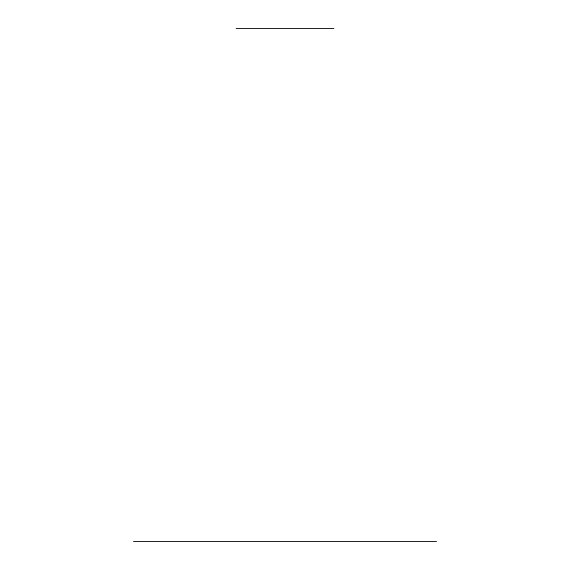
<?xml version="1.0" encoding="UTF-8"?>
<svg xmlns="http://www.w3.org/2000/svg" width="570" height="570" viewBox="0 0 570 570"><rect width="100%" height="100%" fill="white"/><g stroke="black" fill="none" stroke-linecap="round" stroke-linejoin="round"><path stroke-width="0.85" d="M236.13 28.5L333.87 28.5M133.48 541.5L436.52 541.5"/></g></svg>
